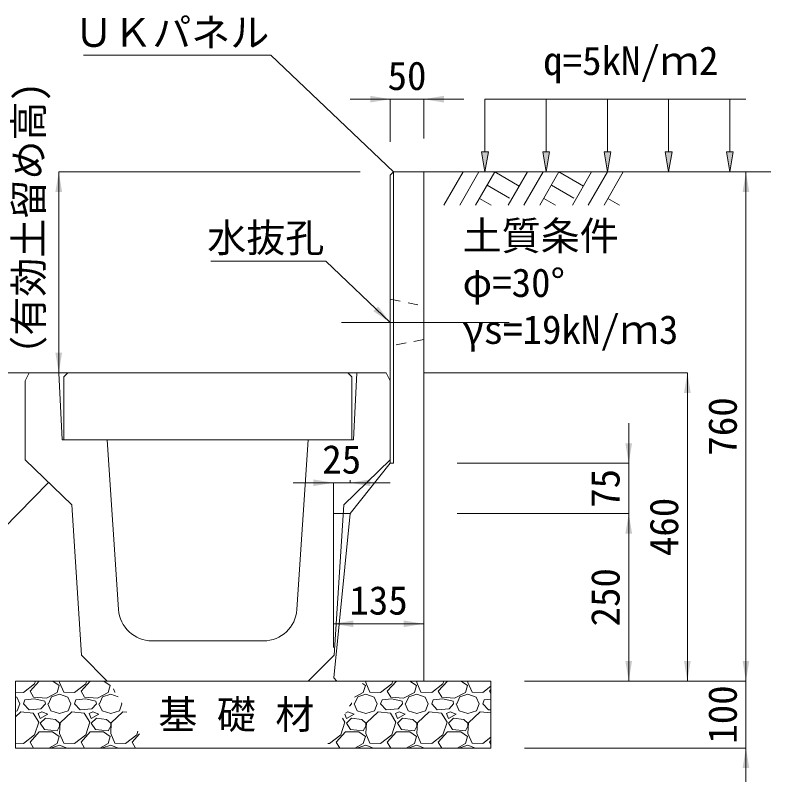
# Model space of a CAD drawing. Units: millimetres at full size, sheet at 1:20. Extents: x 201886 to 211886, y 860265 to 873235.
# Drawn here: x 202599 to 203727, y 871480 to 872614 of the extents above; entities that cross this region are included whole.
import ezdxf
from ezdxf.enums import TextEntityAlignment as Align

# ---------------------------------------------------------------- set-up
doc = ezdxf.new("R2010")
doc.units = ezdxf.units.MM
doc.header["$LTSCALE"] = 20
doc.linetypes.add('USER1', pattern=[1.35, 0.75, -0.6])
doc.linetypes.add('USER2', pattern=[28.575, 19.05, -3.175, 3.175, -3.175])
for name, color, linetype, lineweight in [('0_2', 7, 'Continuous', 20), ('UKパネル', 2, 'Continuous', 20), ('ハッチング', 7, 'Continuous', 5), ('寸法線', 7, 'Continuous', 13), ('引出線', 4, 'Continuous', 13), ('本体', 2, 'Continuous', 13), ('補助線', 8, 'USER2', 13)]:
    doc.layers.add(name, color=color, linetype=linetype, lineweight=lineweight)
doc.layers.add('文字', color=7, linetype='Continuous')
doc.styles.add('ＭＳ ゴシック', font='')
doc.styles.get('ＭＳ ゴシック').set_extended_font_data('MS Gothic')

# ---------------------------------------------------------------- blocks, each defined once
blk = doc.blocks.new('filled_arrow')
at = {"color": 0, "linetype": 'Continuous', "lineweight": -2}
blk.add_solid([(7.5, 1.25), (0, 0), (7.5, -1.25)], dxfattribs=at)

msp = doc.modelspace()

# ---------------------------------------------------------------- hatches: boundary and pattern name
at = {"layer": '寸法線'}
for points in [[(203305.26, 872409.85), (203300.26, 872379.85), (203295.26, 872409.85)], [(203396.67, 872409.85), (203391.67, 872379.85), (203386.67, 872409.85)], [(203488.09, 872409.85), (203483.09, 872379.85), (203478.09, 872409.85)], [(203579.5, 872409.85), (203574.5, 872379.85), (203569.5, 872409.85)], [(203670.91, 872409.85), (203665.91, 872379.85), (203660.91, 872409.85)]]:
    msp.add_hatch(color=256, dxfattribs=at).paths.add_polyline_path(points)

# ---------------------------------------------------------------- linework, layer by layer
at = {"layer": '0_2'}
for p, q in [((203208.85, 872379.85), (203727.01, 872379.85)), ((202619.85, 872079.85), (202067.78, 872079.85)), ((202599.1, 871619.85), (203309.1, 871619.85)), ((202599.1, 871519.85), (202599.1, 871619.85)), ((203309.1, 871519.85), (203309.1, 871619.85)), ((202599.1, 871519.85), (203309.1, 871519.85))]:
    msp.add_line(p, q, dxfattribs=at)
at = {"layer": 'UKパネル'}
for p, q in [((203158.85, 872374.85), (203163.85, 872379.85)), ((203158.85, 872374.85), (203158.85, 871944.85)), ((203163.85, 872379.85), (203208.85, 872379.85)), ((203208.85, 872379.85), (203208.85, 871619.85)), ((203158.85, 872139.85), (203158.85, 871959.85)), ((203098.85, 871869.85), (203158.85, 871944.85)), ((203074.35, 871624.83), (203098.85, 871869.85)), ((203078.85, 871619.85), (203074.35, 871624.83)), ((203078.85, 871619.85), (203208.85, 871619.85))]:
    msp.add_line(p, q, dxfattribs=at)
at = {"layer": 'UKパネル', "color": 4, "lineweight": 5}
for p, q in [((203163.85, 872379.85), (203163.85, 871944.85)), ((203163.85, 871944.85), (203158.85, 871944.85))]:
    msp.add_line(p, q, dxfattribs=at)
at = {"layer": 'UKパネル', "linetype": 'USER1', "lineweight": 9}
for p, q in [((203158.85, 872189.85), (203208.85, 872179.85)), ((203208.85, 872129.85), (203158.85, 872119.85))]:
    msp.add_line(p, q, dxfattribs=at)
at = {"layer": 'ハッチング', "lineweight": 9}
for p, q in [((203267.5, 872379.85), (203238.85, 872330.23)), ((203291.12, 872379.85), (203262.47, 872330.23)), ((203314.74, 872379.85), (203286.09, 872330.23)), ((203314.74, 872379.85), (203351.31, 872358.74)), ((203363.5, 872379.85), (203334.85, 872330.23)), ((203387.12, 872379.85), (203358.47, 872330.23)), ((203410.74, 872379.85), (203382.09, 872330.23)), ((203410.74, 872379.85), (203447.31, 872358.74)), ((203459.5, 872379.85), (203430.85, 872330.23)), ((203483.12, 872379.85), (203454.47, 872330.23)), ((203506.74, 872379.85), (203478.09, 872330.23)), ((203303.32, 872360.06), (203336.73, 872340.77)), ((203399.32, 872360.06), (203432.73, 872340.77)), ((203291.9, 872340.28), (203309.31, 872330.23)), ((203387.9, 872340.28), (203405.31, 872330.23)), ((203483.9, 872340.28), (203501.31, 872330.23))]:
    msp.add_line(p, q, dxfattribs=at)
at = {"layer": 'ハッチング'}
for p, q in [((202611.09, 871602.57), (202627.85, 871615.52)), ((202620.99, 871604.86), (202634.49, 871619.85)), ((202627.85, 871615.52), (202629.24, 871619.85)), ((202654.87, 871619.85), (202664.43, 871613.24)), ((202664.43, 871613.24), (202661.38, 871602.57)), ((202665.28, 871619.85), (202665.19, 871617.81)), ((202665.19, 871617.81), (202671.28, 871603.33)), ((202687.29, 871602.57), (202704.05, 871615.52)), ((202697.19, 871604.86), (202710.69, 871619.85)), ((202704.05, 871615.52), (202705.44, 871619.85)), ((202731.07, 871619.85), (202740.63, 871613.24)), ((202740.63, 871613.24), (202737.58, 871602.57)), ((203117.39, 871616.17), (203121.63, 871613.24)), ((203121.63, 871613.24), (203118.58, 871602.57)), ((203122.48, 871619.85), (203122.39, 871617.81)), ((203122.39, 871617.81), (203128.48, 871603.33)), ((203144.49, 871602.57), (203161.25, 871615.52)), ((203154.39, 871604.86), (203167.89, 871619.85)), ((203161.25, 871615.52), (203162.64, 871619.85)), ((203188.27, 871619.85), (203197.83, 871613.24)), ((203197.83, 871613.24), (203194.78, 871602.57)), ((203198.68, 871619.85), (203198.59, 871617.81)), ((203198.59, 871617.81), (203204.68, 871603.33)), ((203220.69, 871602.57), (203237.45, 871615.52)), ((203230.59, 871604.86), (203244.09, 871619.85)), ((203237.45, 871615.52), (203238.84, 871619.85)), ((203264.47, 871619.85), (203274.03, 871613.24)), ((203274.03, 871613.24), (203270.98, 871602.57)), ((203274.88, 871619.85), (203274.79, 871617.81)), ((203274.79, 871617.81), (203280.88, 871603.33)), ((202599.1, 871603.14), (202611.09, 871602.57)), ((202626.33, 871595.71), (202620.99, 871604.86)), ((202661.38, 871602.57), (202645.38, 871594.19)), ((202671.28, 871603.33), (202687.29, 871602.57)), ((202702.53, 871595.71), (202697.19, 871604.86)), ((202737.58, 871602.57), (202721.58, 871594.19)), ((202745.51, 871608.02), (202747.48, 871603.33)), ((202747.48, 871603.33), (202748.24, 871603.3)), ((203118.58, 871602.57), (203105.62, 871595.78)), ((203128.48, 871603.33), (203144.49, 871602.57)), ((203159.73, 871595.71), (203154.39, 871604.86)), ((203194.78, 871602.57), (203178.78, 871594.19)), ((203204.68, 871603.33), (203220.69, 871602.57)), ((203235.93, 871595.71), (203230.59, 871604.86)), ((203270.98, 871602.57), (203254.98, 871594.19)), ((203280.88, 871603.33), (203296.89, 871602.57)), ((203296.89, 871602.57), (203309.1, 871612.01)), ((203306.79, 871604.86), (203309.1, 871607.42)), ((203309.1, 871600.9), (203306.79, 871604.86)), ((202599.1, 871596.49), (202601.18, 871595.71)), ((202601.18, 871595.71), (202605.75, 871585.81)), ((202611.09, 871585.81), (202613.37, 871591.9)), ((202627.85, 871593.43), (202613.37, 871591.9)), ((202645.38, 871594.19), (202626.33, 871595.71)), ((202643.09, 871589.62), (202627.85, 871593.43)), ((202648.42, 871585.81), (202653, 871596.47)), ((202653, 871596.47), (202665.19, 871600.28)), ((202665.19, 871600.28), (202677.38, 871595.71)), ((202677.38, 871595.71), (202681.95, 871585.81)), ((202687.29, 871585.81), (202689.57, 871591.9)), ((202704.05, 871593.43), (202689.57, 871591.9)), ((202721.58, 871594.19), (202702.53, 871595.71)), ((202719.29, 871589.62), (202704.05, 871593.43)), ((202724.62, 871585.81), (202729.2, 871596.47)), ((202729.2, 871596.47), (202741.39, 871600.28)), ((202741.39, 871600.28), (202752.35, 871596.17)), ((203105.62, 871585.81), (203110.2, 871596.47)), ((203110.2, 871596.47), (203122.39, 871600.28)), ((203122.39, 871600.28), (203134.58, 871595.71)), ((203134.58, 871595.71), (203139.15, 871585.81)), ((203144.49, 871585.81), (203146.77, 871591.9)), ((203161.25, 871593.43), (203146.77, 871591.9)), ((203178.78, 871594.19), (203159.73, 871595.71)), ((203176.49, 871589.62), (203161.25, 871593.43)), ((203181.82, 871585.81), (203186.4, 871596.47)), ((203186.4, 871596.47), (203198.59, 871600.28)), ((203198.59, 871600.28), (203210.78, 871595.71)), ((203210.78, 871595.71), (203215.35, 871585.81)), ((203220.69, 871585.81), (203222.97, 871591.9)), ((203237.45, 871593.43), (203222.97, 871591.9)), ((203254.98, 871594.19), (203235.93, 871595.71)), ((203252.69, 871589.62), (203237.45, 871593.43)), ((203258.02, 871585.81), (203262.6, 871596.47)), ((203262.6, 871596.47), (203274.79, 871600.28)), ((203274.79, 871600.28), (203286.98, 871595.71)), ((203286.98, 871595.71), (203291.55, 871585.81)), ((203296.89, 871585.81), (203299.17, 871591.9)), ((203309.1, 871592.95), (203299.17, 871591.9)), ((202601.94, 871575.14), (202605.75, 871585.81)), ((202619.47, 871576.66), (202611.09, 871585.81)), ((202643.85, 871585.81), (202636.99, 871578.19)), ((202643.85, 871585.81), (202643.09, 871589.62)), ((202647.66, 871585.81), (202652.23, 871575.14)), ((202678.14, 871575.14), (202681.95, 871585.81)), ((202695.67, 871576.66), (202687.29, 871585.81)), ((202720.05, 871585.81), (202713.19, 871578.19)), ((202720.05, 871585.81), (202719.29, 871589.62)), ((202723.86, 871585.81), (202728.43, 871575.14)), ((202754.34, 871575.14), (202758.15, 871585.81)), ((202757.42, 871587.38), (202758.15, 871585.81)), ((203101.05, 871585.81), (203097.73, 871582.12)), ((203101.05, 871585.81), (203100.75, 871587.34)), ((203104.86, 871585.81), (203109.43, 871575.14)), ((203135.34, 871575.14), (203139.15, 871585.81)), ((203152.87, 871576.66), (203144.49, 871585.81)), ((203177.25, 871585.81), (203170.39, 871578.19)), ((203177.25, 871585.81), (203176.49, 871589.62)), ((203181.06, 871585.81), (203185.63, 871575.14)), ((203211.54, 871575.14), (203215.35, 871585.81)), ((203229.07, 871576.66), (203220.69, 871585.81)), ((203253.45, 871585.81), (203246.59, 871578.19)), ((203253.45, 871585.81), (203252.69, 871589.62)), ((203257.26, 871585.81), (203261.83, 871575.14)), ((203287.74, 871575.14), (203291.55, 871585.81)), ((203305.27, 871576.66), (203296.89, 871585.81)), ((202599.1, 871574.3), (202601.94, 871575.14)), ((202607.28, 871573.61), (202599.1, 871566.15)), ((202625.56, 871572.09), (202607.28, 871573.61)), ((202636.99, 871578.19), (202619.47, 871576.66)), ((202633.95, 871558.37), (202625.56, 871572.09)), ((202638.52, 871573.61), (202633.18, 871571.33)), ((202633.18, 871571.33), (202636.23, 871563.71)), ((202636.23, 871563.71), (202647.66, 871570.57)), ((202647.66, 871570.57), (202638.52, 871573.61)), ((202652.23, 871575.14), (202665.19, 871571.33)), ((202665.19, 871571.33), (202678.14, 871575.14)), ((202683.48, 871573.61), (202665.95, 871557.61)), ((202701.76, 871572.09), (202683.48, 871573.61)), ((202713.19, 871578.19), (202695.67, 871576.66)), ((202710.15, 871558.37), (202701.76, 871572.09)), ((202714.72, 871573.61), (202709.38, 871571.33)), ((202709.38, 871571.33), (202712.43, 871563.71)), ((202712.43, 871563.71), (202723.86, 871570.57)), ((202723.86, 871570.57), (202714.72, 871573.61)), ((202728.43, 871575.14), (202741.39, 871571.33)), ((202741.39, 871571.33), (202754.34, 871575.14)), ((202759.68, 871573.61), (202742.15, 871557.61)), ((202765.66, 871573.12), (202759.68, 871573.61)), ((203090.84, 871570.18), (203093.43, 871563.71)), ((203095.72, 871573.61), (203091.87, 871571.97)), ((203093.43, 871563.71), (203104.86, 871570.57)), ((203104.86, 871570.57), (203095.72, 871573.61)), ((203109.43, 871575.14), (203122.39, 871571.33)), ((203122.39, 871571.33), (203135.34, 871575.14)), ((203140.68, 871573.61), (203123.15, 871557.61)), ((203158.96, 871572.09), (203140.68, 871573.61)), ((203170.39, 871578.19), (203152.87, 871576.66)), ((203167.35, 871558.37), (203158.96, 871572.09)), ((203171.92, 871573.61), (203166.58, 871571.33)), ((203166.58, 871571.33), (203169.63, 871563.71)), ((203169.63, 871563.71), (203181.06, 871570.57)), ((203181.06, 871570.57), (203171.92, 871573.61)), ((203185.63, 871575.14), (203198.59, 871571.33)), ((203198.59, 871571.33), (203211.54, 871575.14)), ((203216.88, 871573.61), (203199.35, 871557.61)), ((203235.16, 871572.09), (203216.88, 871573.61)), ((203246.59, 871578.19), (203229.07, 871576.66)), ((203243.55, 871558.37), (203235.16, 871572.09)), ((203248.12, 871573.61), (203242.78, 871571.33)), ((203242.78, 871571.33), (203245.83, 871563.71)), ((203245.83, 871563.71), (203257.26, 871570.57)), ((203257.26, 871570.57), (203248.12, 871573.61)), ((203261.83, 871575.14), (203274.79, 871571.33)), ((203274.79, 871571.33), (203287.74, 871575.14)), ((203293.08, 871573.61), (203275.55, 871557.61)), ((203309.1, 871572.28), (203293.08, 871573.61)), ((203309.1, 871577), (203305.27, 871576.66)), ((202627.85, 871539.32), (202633.95, 871558.37)), ((202643.85, 871564.47), (202636.23, 871556.85)), ((202636.23, 871556.85), (202642.33, 871547.71)), ((202659.09, 871562.18), (202643.85, 871564.47)), ((202665.19, 871556.85), (202659.09, 871562.18)), ((202665.95, 871557.61), (202665.19, 871541.61)), ((202665.19, 871552.28), (202665.19, 871556.85)), ((202704.05, 871539.32), (202710.15, 871558.37)), ((202720.05, 871564.47), (202712.43, 871556.85)), ((202712.43, 871556.85), (202718.53, 871547.71)), ((202735.29, 871562.18), (202720.05, 871564.47)), ((202741.39, 871556.85), (202735.29, 871562.18)), ((202742.15, 871557.61), (202741.39, 871541.61)), ((202741.39, 871552.28), (202741.39, 871556.85)), ((203085.05, 871539.32), (203091.15, 871558.37)), ((203091.15, 871558.37), (203087.48, 871564.37)), ((203101.05, 871564.47), (203093.43, 871556.85)), ((203093.43, 871556.85), (203099.53, 871547.71)), ((203116.29, 871562.18), (203101.05, 871564.47)), ((203122.39, 871556.85), (203116.29, 871562.18)), ((203123.15, 871557.61), (203122.39, 871541.61)), ((203122.39, 871552.28), (203122.39, 871556.85)), ((203161.25, 871539.32), (203167.35, 871558.37)), ((203177.25, 871564.47), (203169.63, 871556.85)), ((203169.63, 871556.85), (203175.73, 871547.71)), ((203192.49, 871562.18), (203177.25, 871564.47)), ((203198.59, 871556.85), (203192.49, 871562.18)), ((203199.35, 871557.61), (203198.59, 871541.61)), ((203198.59, 871552.28), (203198.59, 871556.85)), ((203237.45, 871539.32), (203243.55, 871558.37)), ((203253.45, 871564.47), (203245.83, 871556.85)), ((203245.83, 871556.85), (203251.93, 871547.71)), ((203268.69, 871562.18), (203253.45, 871564.47)), ((203274.79, 871556.85), (203268.69, 871562.18)), ((203275.55, 871557.61), (203274.79, 871541.61)), ((203274.79, 871552.28), (203274.79, 871556.85)), ((202642.33, 871547.71), (202661.38, 871545.42)), ((202661.38, 871545.42), (202665.19, 871552.28)), ((202718.53, 871547.71), (202737.58, 871545.42)), ((202737.58, 871545.42), (202741.39, 871552.28)), ((203099.53, 871547.71), (203118.58, 871545.42)), ((203118.58, 871545.42), (203122.39, 871552.28)), ((203175.73, 871547.71), (203194.78, 871545.42)), ((203194.78, 871545.42), (203198.59, 871552.28)), ((203251.93, 871547.71), (203270.98, 871545.42)), ((203270.98, 871545.42), (203274.79, 871552.28)), ((202611.09, 871526.37), (202627.85, 871539.32)), ((202620.99, 871528.66), (202634.71, 871543.9)), ((202634.71, 871543.9), (202654.52, 871543.9)), ((202654.52, 871543.9), (202664.43, 871537.04)), ((202664.43, 871537.04), (202661.38, 871526.37)), ((202665.19, 871541.61), (202671.28, 871527.13)), ((202687.29, 871526.37), (202704.05, 871539.32)), ((202697.19, 871528.66), (202710.91, 871543.9)), ((202710.91, 871543.9), (202730.72, 871543.9)), ((202730.72, 871543.9), (202740.63, 871537.04)), ((202740.63, 871537.04), (202737.58, 871526.37)), ((202741.39, 871541.61), (202747.48, 871527.13)), ((202763.49, 871526.37), (202780.25, 871539.32)), ((202773.39, 871528.66), (202784.32, 871540.8)), ((202780.25, 871539.32), (202782, 871544.81)), ((203068.29, 871526.37), (203085.05, 871539.32)), ((203078.19, 871528.66), (203091.91, 871543.9)), ((203091.91, 871543.9), (203111.72, 871543.9)), ((203111.72, 871543.9), (203121.63, 871537.04)), ((203121.63, 871537.04), (203118.58, 871526.37)), ((203122.39, 871541.61), (203128.48, 871527.13)), ((203144.49, 871526.37), (203161.25, 871539.32)), ((203154.39, 871528.66), (203168.11, 871543.9)), ((203168.11, 871543.9), (203187.92, 871543.9)), ((203187.92, 871543.9), (203197.83, 871537.04)), ((203197.83, 871537.04), (203194.78, 871526.37)), ((203198.59, 871541.61), (203204.68, 871527.13)), ((203220.69, 871526.37), (203237.45, 871539.32)), ((203230.59, 871528.66), (203244.31, 871543.9)), ((203244.31, 871543.9), (203264.12, 871543.9)), ((203264.12, 871543.9), (203274.03, 871537.04)), ((203274.03, 871537.04), (203270.98, 871526.37)), ((203274.79, 871541.61), (203280.88, 871527.13)), ((203296.89, 871526.37), (203309.1, 871535.81)), ((202599.1, 871526.94), (202611.09, 871526.37)), ((202626.13, 871519.85), (202620.99, 871528.66)), ((202661.38, 871526.37), (202648.94, 871519.85)), ((202653, 871520.27), (202665.19, 871524.08)), ((202665.19, 871524.08), (202676.47, 871519.85)), ((202671.28, 871527.13), (202687.29, 871526.37)), ((202702.33, 871519.85), (202697.19, 871528.66)), ((202737.58, 871526.37), (202725.14, 871519.85)), ((202729.2, 871520.27), (202741.39, 871524.08)), ((202741.39, 871524.08), (202752.67, 871519.85)), ((202747.48, 871527.13), (202763.49, 871526.37)), ((202778.53, 871519.85), (202773.39, 871528.66)), ((203065.62, 871526.5), (203068.29, 871526.37)), ((203083.33, 871519.85), (203078.19, 871528.66)), ((203118.58, 871526.37), (203106.14, 871519.85)), ((203110.2, 871520.27), (203122.39, 871524.08)), ((203122.39, 871524.08), (203133.67, 871519.85)), ((203128.48, 871527.13), (203144.49, 871526.37)), ((203159.53, 871519.85), (203154.39, 871528.66)), ((203194.78, 871526.37), (203182.34, 871519.85)), ((203186.4, 871520.27), (203198.59, 871524.08)), ((203198.59, 871524.08), (203209.87, 871519.85)), ((203204.68, 871527.13), (203220.69, 871526.37)), ((203235.73, 871519.85), (203230.59, 871528.66)), ((203270.98, 871526.37), (203258.54, 871519.85)), ((203262.6, 871520.27), (203274.79, 871524.08)), ((203274.79, 871524.08), (203286.07, 871519.85)), ((203280.88, 871527.13), (203296.89, 871526.37)), ((203306.79, 871528.66), (203309.1, 871531.22)), ((203309.1, 871524.7), (203306.79, 871528.66)), ((202599.1, 871520.29), (202600.27, 871519.85)), ((202652.82, 871519.85), (202653, 871520.27)), ((202729.02, 871519.85), (202729.2, 871520.27)), ((203110.02, 871519.85), (203110.2, 871520.27)), ((203186.22, 871519.85), (203186.4, 871520.27)), ((203262.42, 871519.85), (203262.6, 871520.27))]:
    msp.add_line(p, q, dxfattribs=at)
at = {"layer": '寸法線'}
for p, q in [((203098.85, 872488.41), (203268.85, 872488.41)), ((203158.85, 872424.85), (203158.85, 872488.41)), ((203208.85, 872429.85), (203208.85, 872488.41)), ((202663.85, 872079.85), (202663.85, 872379.85)), ((203113.85, 872379.85), (202663.85, 872379.85)), ((203258.85, 872379.85), (203689.89, 872379.85)), ((203689.89, 871619.85), (203689.89, 872379.85)), ((203108.85, 872079.85), (202663.85, 872079.85)), ((203208.85, 872079.85), (203602.39, 872079.85)), ((203602.39, 871619.85), (203602.39, 872079.85)), ((203514.89, 871809.85), (203514.89, 872004.85)), ((203258.85, 871944.85), (203514.89, 871944.85)), ((203098.85, 871915.78), (203098.85, 871919.85)), ((203013.85, 871915.78), (203158.85, 871915.78)), ((203073.85, 871669.85), (203073.85, 871915.78)), ((203258.85, 871869.85), (203514.89, 871869.85)), ((203258.85, 871869.85), (203514.89, 871869.85)), ((203514.89, 871619.85), (203514.89, 871869.85)), ((203073.85, 871705.31), (203208.85, 871705.31)), ((203073.85, 871669.85), (203073.85, 871705.31)), ((203208.85, 871669.85), (203208.85, 871705.31)), ((203689.89, 871679.85), (203689.89, 871459.85)), ((203359.1, 871619.85), (203689.89, 871619.85)), ((203359.1, 871619.85), (203514.89, 871619.85)), ((203359.1, 871619.85), (203602.39, 871619.85)), ((203359.1, 871619.85), (203689.89, 871619.85)), ((203359.1, 871519.85), (203689.89, 871519.85))]:
    msp.add_line(p, q, dxfattribs=at)
at = {"layer": '寸法線', "lineweight": 9}
for p, q in [((203689.61, 872488.41), (203300.26, 872488.41)), ((203300.26, 872409.85), (203300.26, 872488.41)), ((203391.67, 872409.85), (203391.67, 872488.41)), ((203483.09, 872409.85), (203483.09, 872488.41)), ((203574.5, 872409.85), (203574.5, 872488.41)), ((203665.91, 872409.85), (203665.91, 872488.41))]:
    msp.add_line(p, q, dxfattribs=at)
for points in [[(203305.26, 872409.85), (203300.26, 872379.85), (203295.26, 872409.85)], [(203396.67, 872409.85), (203391.67, 872379.85), (203386.67, 872409.85)], [(203488.09, 872409.85), (203483.09, 872379.85), (203478.09, 872409.85)], [(203579.5, 872409.85), (203574.5, 872379.85), (203569.5, 872409.85)], [(203670.91, 872409.85), (203665.91, 872379.85), (203660.91, 872409.85)]]:
    msp.add_lwpolyline(points, close=True, dxfattribs=at)
at = {"layer": '引出線'}
for points in [[(203163.85, 872379.85), (202980.55, 872554.14), (202700.76, 872554.14)], [(203158.85, 872154.85), (203062.62, 872246.58), (202890.88, 872246.58)], [(202648.6, 871916.42), (202490.38, 871755.06), (202142.29, 871755.06)]]:
    msp.add_lwpolyline(points, dxfattribs=at)
at = {"layer": '本体'}
for p, q in [((202619.85, 872079.85), (202613.85, 872067.85)), ((202619.85, 872079.85), (202663.85, 872079.85)), ((202663.85, 872079.85), (202668.85, 871979.85)), ((203108.85, 872079.85), (203103.85, 871979.85)), ((203152.85, 872079.85), (203108.85, 872079.85)), ((203152.85, 872079.85), (203158.85, 872067.85)), ((202613.85, 871949.98), (202613.85, 872067.85)), ((203158.85, 871949.98), (203158.85, 872067.85)), ((202668.85, 871979.85), (202736.35, 871979.85)), ((202736.35, 871979.85), (202753.24, 871726.53)), ((203036.35, 871979.85), (203019.46, 871726.53)), ((203103.85, 871979.85), (203036.35, 871979.85)), ((202683.35, 871882.85), (202613.85, 871949.98)), ((203089.35, 871882.85), (203158.85, 871949.98)), ((202683.35, 871882.85), (202697.72, 871658.49)), ((203089.35, 871882.85), (203074.98, 871658.49)), ((202803.12, 871679.85), (202969.57, 871679.85)), ((202736.35, 871619.85), (202697.72, 871658.49)), ((203036.35, 871619.85), (203074.98, 871658.49)), ((202736.35, 871619.85), (203036.35, 871619.85))]:
    msp.add_line(p, q, dxfattribs=at)
at = {"layer": '本体', "lineweight": 20}
msp.add_lwpolyline([(202671.35, 871979.85), (202671.35, 872073.85), (202677.35, 872079.85), (203095.35, 872079.85), (203101.35, 872073.85), (203101.35, 871979.85)], close=True, dxfattribs=at)
at = {"layer": '本体'}
for centre, start, end in [((202803.12, 871729.85), 183.81407, 270), ((202969.57, 871729.85), 270, 356.18593)]:
    msp.add_arc(centre, 50, start, end, dxfattribs=at)
at = {"layer": '補助線'}
msp.add_line((203085.85, 872154.85), (203336.38, 872154.85), dxfattribs=at)
at = {"layer": '補助線', "linetype": 'Continuous'}
msp.add_line((203098.85, 871869.85), (203073.85, 871869.85), dxfattribs=at)

# ---------------------------------------------------------------- block references
at = {"layer": '寸法線', "xscale": 4, "yscale": 4}
for p, rotation in [((203158.85, 872488.41), 180), ((202663.85, 872379.85), 270), ((203689.89, 872379.85), 270), ((202663.85, 872079.85), 90), ((203602.39, 872079.85), 270), ((203514.89, 871944.85), 90), ((203073.85, 871915.78), 180), ((203514.89, 871869.85), 270), ((203514.89, 871869.85), 270), ((203208.85, 871705.31), 180), ((203514.89, 871619.85), 90), ((203602.39, 871619.85), 90), ((203689.89, 871619.85), 90), ((203689.89, 871619.85), 90), ((203689.89, 871519.85), 270)]:
    msp.add_blockref('filled_arrow', p, dxfattribs=dict(at, rotation=rotation))
for p in [(203208.85, 872488.41), (203098.85, 871915.78), (203073.85, 871705.31)]:
    msp.add_blockref('filled_arrow', p, dxfattribs=at)
at = {"layer": '引出線'}
for p, xscale, yscale, rotation in [((203163.85, 872379.85), 0.16, 0.16, 136.4), ((203158.85, 872154.85), 4, 4, 136.4), ((202648.6, 871916.42), 0.16, 0.16, 225.6)]:
    msp.add_blockref('filled_arrow', p, dxfattribs=dict(at, xscale=xscale, yscale=yscale, rotation=rotation))

# ---------------------------------------------------------------- texts
at = {"layer": '寸法線', "style": 'ＭＳ ゴシック'}
for s, p in [('50', (203183.85, 872523.41)), ('25', (203086.35, 871950.78)), ('135', (203141.35, 871740.31))]:
    msp.add_text(s, height=42.72, dxfattribs=at).set_placement(p, align=Align.MIDDLE_CENTER)
msp.add_text('（有効土留め高)', height=42.72, rotation=90, dxfattribs=at).set_placement((202653.05, 872077.06), align=Align.BOTTOM_LEFT)
for s, p in [('760', (203654.89, 871999.85)), ('75', (203479.89, 871907.35)), ('460', (203567.39, 871849.85)), ('250', (203479.89, 871744.85)), ('100', (203654.89, 871569.85))]:
    msp.add_text(s, height=42.72, rotation=90, dxfattribs=at).set_placement(p, align=Align.MIDDLE_CENTER)
at = {"layer": '引出線', "style": 'ＭＳ ゴシック'}
for s, p in [('ＵＫパネル', (202978.3, 872609.28)), ('水抜孔', (203060.37, 872302.86))]:
    msp.add_text(s, height=42.72, dxfattribs=at).set_placement(p, align=Align.TOP_RIGHT)
at = {"layer": '文字', "style": 'ＭＳ ゴシック'}
msp.add_text('q=5kN/ｍ2', height=42.72, dxfattribs=at).set_placement((203387.15, 872511.67), align=Align.BOTTOM_LEFT)
for s, p in [('土質条件', (203266.81, 872305.87)), ('φ=30°', (203266.81, 872235.87)), ('γs=19kN/ｍ3', (203266.81, 872165.87))]:
    msp.add_text(s, height=42.72, dxfattribs=at).set_placement(p, align=Align.TOP_LEFT)
msp.add_text('基 礎 材', height=42.72, dxfattribs=at).set_placement((202929.1, 871569.85), align=Align.MIDDLE_CENTER)

doc.saveas('drawing.dxf')
